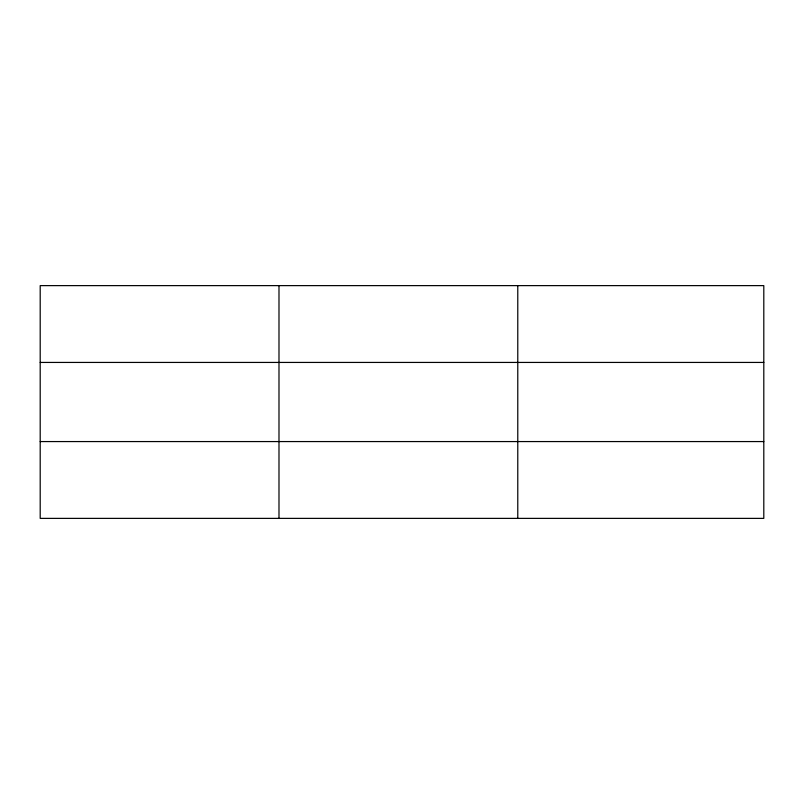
<?xml version="1.0" encoding="UTF-8"?>
<svg xmlns="http://www.w3.org/2000/svg" width="804" height="804" viewBox="0 0 804 804"><rect width="100%" height="100%" fill="white"/><g stroke="black" fill="none" stroke-linecap="round" stroke-linejoin="round"><path stroke-width="1.21" d="M278.988 518.379L278.988 285.621M517.776 518.379L517.776 285.621M763.8 362.433L763.8 285.621L40.2 285.621L40.2 518.379L763.8 518.379L763.8 362.433L40.2 362.433M40.2 441.567L763.8 441.567"/></g></svg>
